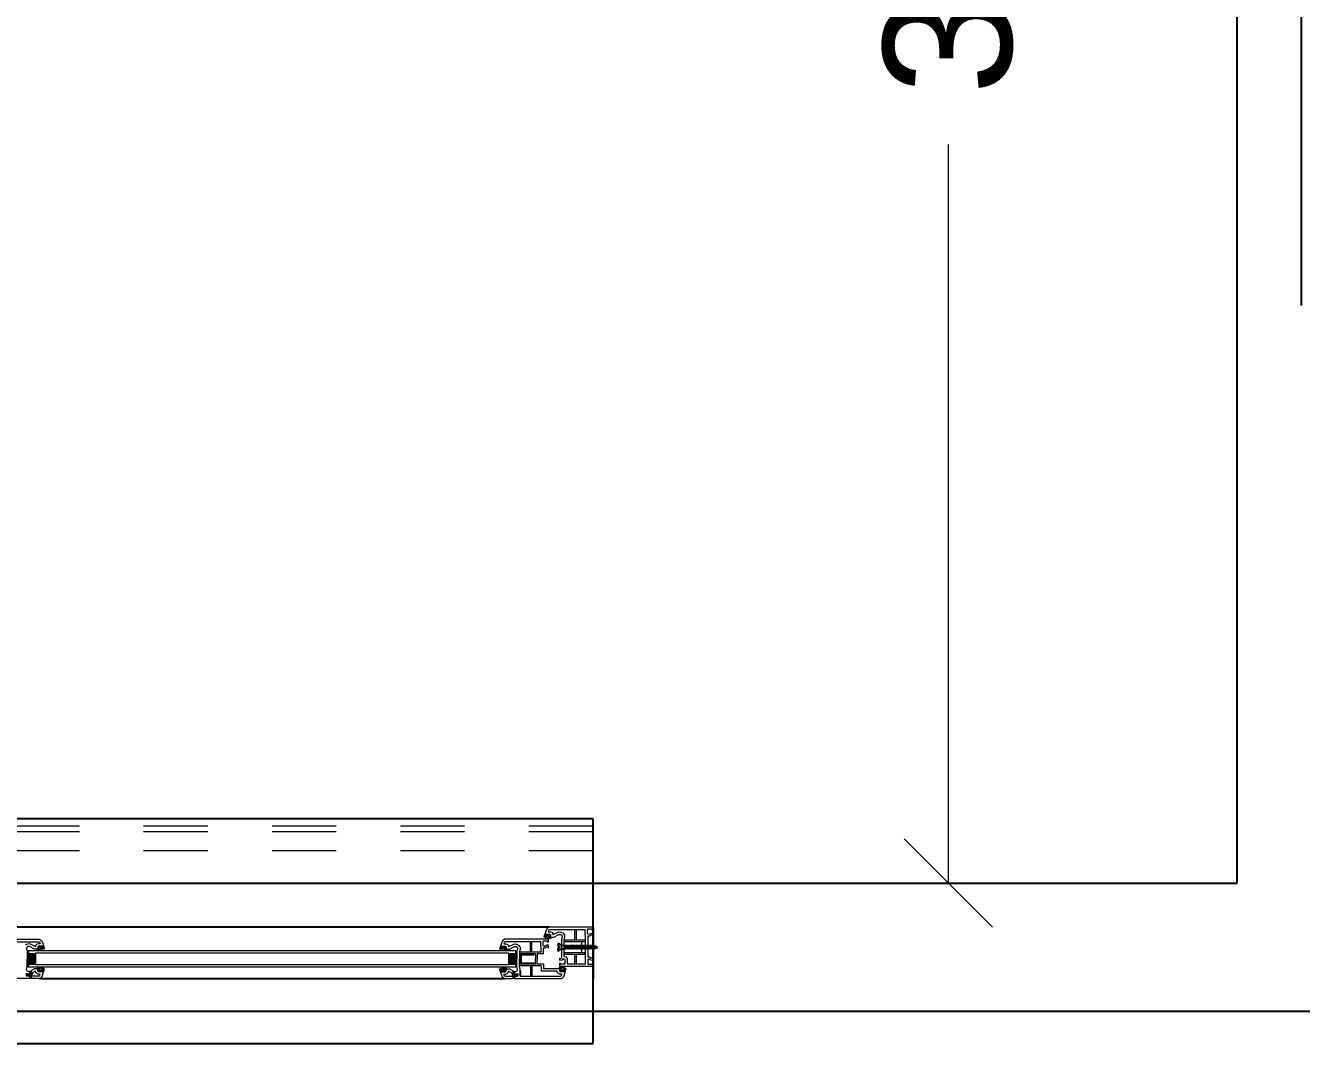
# Model space of a CAD drawing. Header units: metres. Extents: x -355 to 973, y -73 to 238.
# Drawn here: x 493.457 to 495.444, y 210.285 to 211.871 of the extents above; entities that cross this region are included whole.
import ezdxf

# ---------------------------------------------------------------- set-up
doc = ezdxf.new("R2010")
doc.units = ezdxf.units.M
doc.header["$LTSCALE"] = 3
doc.header["$MEASUREMENT"] = 0
doc.linetypes.add('202$0$HIDDEN', pattern=[0.375, 0.25, -0.125])
doc.linetypes.add('DASHED2', pattern=[0.375, 0.25, -0.125])
doc.layers.add('01B', color=10, linetype='Continuous')
doc.layers.add('5', color=2, linetype='Continuous')
for name, color, linetype, lineweight in [('05', 21, 'Continuous', 5), ('15', 63, 'DASHED2', 15), ('alaem', 230, 'Continuous', 5)]:
    doc.layers.add(name, color=color, linetype=linetype, lineweight=lineweight)
doc.styles.get("Standard").update_dxf_attribs({"font": 'arial.ttf'})
doc.dimstyles.new('ahmad', dxfattribs={"dimtxt": 0.2, "dimasz": 0.1375, "dimexe": 0, "dimexo": 0.0625, "dimgap": 0.09, "dimtad": 0, "dimzin": 0, "dimdsep": 46, "dimtxsty": 'Standard', "dimblk": 'OBLIQUE', "dimcen": 0.09, "dimclrd": 245, "dimclrt": 61, "dimadec": 0, "dimazin": 0, "dimtfac": 1, "dimtofl": 0, "dimtmove": 0, "dimatfit": 3, "dimldrblk": 'OBLIQUE', "dimfxl": 0, "dimfxlon": 1, "dimtolj": 1, "dimtzin": 0, "dimlwd": 13, "dimarcsym": 0})

# ---------------------------------------------------------------- blocks, each defined once
blk = doc.blocks.new('DSSSS')
at = {"layer": '05'}
for p, q in [((152.7604, -221.3864), (152.7604, -221.3872)), ((152.7604, -221.3872), (152.7664, -221.3872)), ((152.7664, -221.3872), (152.7664, -221.3863))]:
    blk.add_line(p, q, dxfattribs=at)
blk.add_lwpolyline([(152.7664, -221.3863), (152.7646, -221.3863), (152.7646, -221.384), (152.7657, -221.384), (152.7654, -221.383), (152.7617, -221.383), (152.7617, -221.3838), (152.7623, -221.3841), (152.763, -221.3847), (152.763, -221.3859), (152.7619, -221.3864), (152.7604, -221.3864)], dxfattribs=at)
blk = doc.blocks.new('ddd')
at = {"layer": '01B'}
for points in [[(1656.3947, 1003.8518), (1656.3838, 1003.8518), (1656.3838, 1003.8703), (1656.3947, 1003.8703)], [(1657.1326, 1003.8703), (1657.1435, 1003.8703), (1657.1435, 1003.8518), (1657.1326, 1003.8518)]]:
    blk.add_hatch(color=143, dxfattribs=at).paths.add_polyline_path(points)
at = {"layer": '01B', "color": 32}
for p, q in [((1657.2637, 1004.0293), (1657.2637, 1004.0793)), ((1657.2637, 1003.7293), (1657.2637, 1004.0293))]:
    blk.add_line(p, q, dxfattribs=at)
at = {"layer": '01B', "color": 143}
for p, q in [((1657.1951, 1003.9104), (1655.8322, 1003.9104)), ((1657.2637, 1003.9104), (1657.2637, 1003.8499)), ((1657.2637, 1003.9104), (1657.2637, 1003.8304)), ((1657.2091, 1003.8855), (1657.2091, 1003.8803)), ((1657.2091, 1003.8855), (1657.2144, 1003.8819)), ((1656.3838, 1003.8736), (1656.3838, 1003.8485)), ((1656.3947, 1003.8703), (1656.3947, 1003.8518)), ((1657.1326, 1003.8703), (1657.1326, 1003.8518)), ((1657.1435, 1003.8736), (1657.1435, 1003.8485)), ((1657.1721, 1003.8676), (1657.151, 1003.8676)), ((1657.151, 1003.8676), (1657.151, 1003.8546)), ((1657.2091, 1003.8803), (1657.2112, 1003.8803)), ((1657.2091, 1003.8732), (1657.2091, 1003.8784)), ((1657.2091, 1003.8784), (1657.2112, 1003.8784)), ((1657.2091, 1003.8732), (1657.2144, 1003.8768)), ((1657.2112, 1003.8803), (1657.2112, 1003.8793)), ((1657.2112, 1003.8784), (1657.2112, 1003.8793)), ((1657.2144, 1003.8819), (1657.2202, 1003.8819)), ((1657.2144, 1003.8768), (1657.2202, 1003.8768)), ((1657.2202, 1003.8819), (1657.2202, 1003.8793)), ((1657.2202, 1003.8819), (1657.2223, 1003.8793)), ((1657.2202, 1003.8768), (1657.2202, 1003.8793)), ((1657.2202, 1003.8768), (1657.2223, 1003.8793)), ((1657.2214, 1003.8819), (1657.2207, 1003.8813)), ((1657.2214, 1003.8768), (1657.2207, 1003.8774)), ((1657.2214, 1003.8819), (1657.2235, 1003.8793)), ((1657.2214, 1003.8768), (1657.2235, 1003.8793)), ((1657.2227, 1003.8819), (1657.2219, 1003.8813)), ((1657.2227, 1003.8768), (1657.2219, 1003.8774)), ((1657.2227, 1003.8819), (1657.2248, 1003.8793)), ((1657.2227, 1003.8768), (1657.2248, 1003.8793)), ((1657.2239, 1003.8819), (1657.2232, 1003.8813)), ((1657.2239, 1003.8768), (1657.2232, 1003.8774)), ((1657.2239, 1003.8819), (1657.226, 1003.8793)), ((1657.2239, 1003.8768), (1657.226, 1003.8793)), ((1657.2251, 1003.8819), (1657.2244, 1003.8813)), ((1657.2251, 1003.8768), (1657.2244, 1003.8774)), ((1657.2251, 1003.8819), (1657.2273, 1003.8793)), ((1657.2251, 1003.8768), (1657.2273, 1003.8793)), ((1657.2264, 1003.8819), (1657.2257, 1003.8813)), ((1657.2264, 1003.8768), (1657.2257, 1003.8774)), ((1657.2264, 1003.8819), (1657.2285, 1003.8793)), ((1657.2264, 1003.8768), (1657.2285, 1003.8793)), ((1657.2276, 1003.8819), (1657.2269, 1003.8813)), ((1657.2276, 1003.8768), (1657.2269, 1003.8774)), ((1657.2276, 1003.8819), (1657.2298, 1003.8793)), ((1657.2276, 1003.8768), (1657.2298, 1003.8793)), ((1657.2289, 1003.8819), (1657.2282, 1003.8813)), ((1657.2289, 1003.8768), (1657.2282, 1003.8774)), ((1657.2289, 1003.8819), (1657.231, 1003.8793)), ((1657.2289, 1003.8768), (1657.231, 1003.8793)), ((1657.2301, 1003.8819), (1657.2294, 1003.8813)), ((1657.2301, 1003.8768), (1657.2294, 1003.8774)), ((1657.2301, 1003.8819), (1657.2323, 1003.8793)), ((1657.2301, 1003.8768), (1657.2323, 1003.8793)), ((1657.2314, 1003.8819), (1657.2306, 1003.8813)), ((1657.2314, 1003.8768), (1657.2306, 1003.8774)), ((1657.2314, 1003.8819), (1657.2335, 1003.8793)), ((1657.2314, 1003.8768), (1657.2335, 1003.8793)), ((1657.2326, 1003.8819), (1657.2319, 1003.8813)), ((1657.2326, 1003.8768), (1657.2319, 1003.8774)), ((1657.2326, 1003.8819), (1657.2347, 1003.8793)), ((1657.2326, 1003.8768), (1657.2347, 1003.8793)), ((1657.2339, 1003.8819), (1657.2331, 1003.8813)), ((1657.2339, 1003.8768), (1657.2331, 1003.8774)), ((1657.2339, 1003.8819), (1657.236, 1003.8793)), ((1657.2339, 1003.8768), (1657.236, 1003.8793)), ((1657.2351, 1003.8819), (1657.2344, 1003.8813)), ((1657.2351, 1003.8768), (1657.2344, 1003.8774)), ((1657.2351, 1003.8819), (1657.2372, 1003.8793)), ((1657.2351, 1003.8768), (1657.2372, 1003.8793)), ((1657.2364, 1003.8819), (1657.2356, 1003.8813)), ((1657.2364, 1003.8768), (1657.2356, 1003.8774)), ((1657.2364, 1003.8819), (1657.2385, 1003.8793)), ((1657.2364, 1003.8768), (1657.2385, 1003.8793)), ((1657.2376, 1003.8819), (1657.2369, 1003.8813)), ((1657.2376, 1003.8768), (1657.2369, 1003.8774)), ((1657.2376, 1003.8819), (1657.2397, 1003.8793)), ((1657.2376, 1003.8768), (1657.2397, 1003.8793)), ((1657.2388, 1003.8819), (1657.2381, 1003.8813)), ((1657.2388, 1003.8768), (1657.2381, 1003.8774)), ((1657.2388, 1003.8819), (1657.241, 1003.8793)), ((1657.2388, 1003.8768), (1657.241, 1003.8793)), ((1657.2401, 1003.8819), (1657.2394, 1003.8813)), ((1657.2401, 1003.8768), (1657.2394, 1003.8774)), ((1657.2401, 1003.8819), (1657.2422, 1003.8793)), ((1657.2401, 1003.8768), (1657.2422, 1003.8793)), ((1657.2413, 1003.8819), (1657.2406, 1003.8813)), ((1657.2413, 1003.8768), (1657.2406, 1003.8774)), ((1657.2413, 1003.8819), (1657.2435, 1003.8793)), ((1657.2413, 1003.8768), (1657.2435, 1003.8793)), ((1657.2426, 1003.8819), (1657.2419, 1003.8813)), ((1657.2426, 1003.8768), (1657.2419, 1003.8774)), ((1657.2426, 1003.8819), (1657.2447, 1003.8793)), ((1657.2426, 1003.8768), (1657.2447, 1003.8793)), ((1657.2438, 1003.8819), (1657.2431, 1003.8813)), ((1657.2438, 1003.8768), (1657.2431, 1003.8774)), ((1657.2438, 1003.8819), (1657.246, 1003.8793)), ((1657.2438, 1003.8768), (1657.246, 1003.8793)), ((1657.2451, 1003.8819), (1657.2443, 1003.8813)), ((1657.2451, 1003.8768), (1657.2443, 1003.8774)), ((1657.2451, 1003.8819), (1657.2472, 1003.8793)), ((1657.2451, 1003.8768), (1657.2472, 1003.8793)), ((1657.2463, 1003.8819), (1657.2456, 1003.8813)), ((1657.2463, 1003.8768), (1657.2456, 1003.8774)), ((1657.2463, 1003.8819), (1657.2484, 1003.8793)), ((1657.2463, 1003.8768), (1657.2484, 1003.8793)), ((1657.2476, 1003.8819), (1657.2468, 1003.8813)), ((1657.2476, 1003.8768), (1657.2468, 1003.8774)), ((1657.2476, 1003.8819), (1657.2497, 1003.8793)), ((1657.2476, 1003.8768), (1657.2497, 1003.8793)), ((1657.2488, 1003.8819), (1657.2481, 1003.8813)), ((1657.2488, 1003.8768), (1657.2481, 1003.8774)), ((1657.2488, 1003.8819), (1657.2509, 1003.8793)), ((1657.2488, 1003.8768), (1657.2509, 1003.8793)), ((1657.2501, 1003.8819), (1657.2493, 1003.8813)), ((1657.2501, 1003.8768), (1657.2493, 1003.8774)), ((1657.2501, 1003.8819), (1657.2522, 1003.8793)), ((1657.2501, 1003.8768), (1657.2522, 1003.8793)), ((1657.2513, 1003.8819), (1657.2506, 1003.8813)), ((1657.2513, 1003.8768), (1657.2506, 1003.8774)), ((1657.2513, 1003.8819), (1657.2534, 1003.8793)), ((1657.2513, 1003.8768), (1657.2534, 1003.8793)), ((1657.2525, 1003.8819), (1657.2518, 1003.8813)), ((1657.2525, 1003.8768), (1657.2518, 1003.8774)), ((1657.2525, 1003.8819), (1657.2547, 1003.8793)), ((1657.2525, 1003.8768), (1657.2547, 1003.8793)), ((1657.2538, 1003.8819), (1657.2531, 1003.8813)), ((1657.2538, 1003.8768), (1657.2531, 1003.8774)), ((1657.2538, 1003.8819), (1657.2559, 1003.8793)), ((1657.2538, 1003.8768), (1657.2559, 1003.8793)), ((1657.255, 1003.8819), (1657.2543, 1003.8813)), ((1657.255, 1003.8768), (1657.2543, 1003.8774)), ((1657.255, 1003.8819), (1657.2572, 1003.8793)), ((1657.255, 1003.8768), (1657.2572, 1003.8793)), ((1657.2563, 1003.8819), (1657.2556, 1003.8813)), ((1657.2563, 1003.8768), (1657.2556, 1003.8774)), ((1657.2563, 1003.8819), (1657.2584, 1003.8793)), ((1657.2563, 1003.8768), (1657.2584, 1003.8793)), ((1657.2575, 1003.8819), (1657.2568, 1003.8813)), ((1657.2575, 1003.8768), (1657.2568, 1003.8774)), ((1657.2575, 1003.8819), (1657.2597, 1003.8793)), ((1657.2575, 1003.8768), (1657.2597, 1003.8793)), ((1657.2588, 1003.8819), (1657.258, 1003.8813)), ((1657.2588, 1003.8768), (1657.258, 1003.8774)), ((1657.2588, 1003.8819), (1657.2609, 1003.8793)), ((1657.2588, 1003.8768), (1657.2609, 1003.8793)), ((1657.26, 1003.8819), (1657.2593, 1003.8813)), ((1657.26, 1003.8768), (1657.2593, 1003.8774)), ((1657.26, 1003.8819), (1657.2622, 1003.8793)), ((1657.26, 1003.8768), (1657.2622, 1003.8793)), ((1657.2613, 1003.8819), (1657.2605, 1003.8813)), ((1657.2613, 1003.8768), (1657.2605, 1003.8774)), ((1657.2613, 1003.8819), (1657.2634, 1003.8793)), ((1657.2613, 1003.8768), (1657.2634, 1003.8793)), ((1657.2625, 1003.8819), (1657.2618, 1003.8813)), ((1657.2625, 1003.8768), (1657.2618, 1003.8774)), ((1657.2625, 1003.8819), (1657.2646, 1003.8793)), ((1657.2625, 1003.8768), (1657.2646, 1003.8793)), ((1657.2638, 1003.8819), (1657.263, 1003.8813)), ((1657.2638, 1003.8768), (1657.263, 1003.8774)), ((1657.2638, 1003.8819), (1657.2659, 1003.8793)), ((1657.2638, 1003.8768), (1657.2659, 1003.8793)), ((1657.265, 1003.8819), (1657.2643, 1003.8813)), ((1657.265, 1003.8768), (1657.2643, 1003.8774)), ((1657.265, 1003.8819), (1657.2671, 1003.8793)), ((1657.265, 1003.8819), (1657.2704, 1003.8793)), ((1657.265, 1003.8768), (1657.2671, 1003.8793)), ((1657.265, 1003.8768), (1657.2704, 1003.8793)), ((1657.151, 1003.8546), (1657.1718, 1003.8546)), ((1656.3812, 1003.8384), (1656.3812, 1003.8342)), ((1656.3816, 1003.8369), (1656.3814, 1003.8363)), ((1656.3866, 1003.842), (1656.3866, 1003.8379)), ((1656.3866, 1003.8342), (1656.3866, 1003.8304)), ((1656.3882, 1003.8385), (1656.3871, 1003.8364)), ((1656.3874, 1003.8358), (1656.3882, 1003.8342)), ((1656.3882, 1003.8428), (1656.3882, 1003.8385)), ((1656.3882, 1003.8342), (1656.3882, 1003.8304)), ((1656.3901, 1003.8395), (1656.3885, 1003.8364)), ((1656.3885, 1003.8364), (1656.3896, 1003.8342)), ((1656.4015, 1003.8304), (1657.1259, 1003.8304)), ((1657.1372, 1003.8395), (1657.1388, 1003.8364)), ((1657.1388, 1003.8364), (1657.1377, 1003.8342)), ((1657.1392, 1003.8428), (1657.1392, 1003.8385)), ((1657.1392, 1003.8385), (1657.1403, 1003.8364)), ((1657.14, 1003.8358), (1657.1392, 1003.8342)), ((1657.1392, 1003.8342), (1657.1392, 1003.8304)), ((1657.1407, 1003.842), (1657.1407, 1003.8379)), ((1657.1407, 1003.8342), (1657.1407, 1003.8304)), ((1657.1458, 1003.8369), (1657.1459, 1003.8363)), ((1657.1462, 1003.8384), (1657.1462, 1003.8342)), ((1657.1499, 1003.8427), (1657.1499, 1003.8342))]:
    blk.add_line(p, q, dxfattribs=at)
at = {"layer": '05', "color": 143}
for p, q in [((1657.1911, 1003.907), (1657.1872, 1003.8953)), ((1657.1924, 1003.9087), (1657.1911, 1003.907)), ((1657.1951, 1003.9104), (1657.1924, 1003.9087)), ((1657.1945, 1003.9052), (1657.1939, 1003.9033)), ((1657.195, 1003.9058), (1657.1945, 1003.9052)), ((1657.1962, 1003.9066), (1657.195, 1003.9058)), ((1657.2637, 1003.9104), (1657.1951, 1003.9104)), ((1657.2513, 1003.9066), (1657.1962, 1003.9066)), ((1657.2352, 1003.8904), (1657.2352, 1003.9066)), ((1657.2377, 1003.8904), (1657.2377, 1003.9066)), ((1657.2513, 1003.8993), (1657.2513, 1003.9066)), ((1657.2551, 1003.9067), (1657.2557, 1003.9077)), ((1657.2551, 1003.9006), (1657.2551, 1003.9067)), ((1657.2557, 1003.9077), (1657.2563, 1003.9078)), ((1657.2563, 1003.9078), (1657.2606, 1003.9078)), ((1657.2606, 1003.9078), (1657.2617, 1003.9073)), ((1657.2617, 1003.9073), (1657.2617, 1003.9063)), ((1657.2617, 1003.9063), (1657.2623, 1003.9057)), ((1657.2623, 1003.9057), (1657.2637, 1003.9064)), ((1657.2637, 1003.9064), (1657.2637, 1003.9104)), ((1657.166, 1003.8717), (1657.166, 1003.8879)), ((1657.1685, 1003.8717), (1657.1685, 1003.8879)), ((1657.1872, 1003.8953), (1657.1911, 1003.8953)), ((1657.1895, 1003.8966), (1657.1902, 1003.8989)), ((1657.1896, 1003.8962), (1657.1895, 1003.8966)), ((1657.1899, 1003.8958), (1657.1896, 1003.8962)), ((1657.1904, 1003.8957), (1657.1899, 1003.8958)), ((1657.19, 1003.8929), (1657.19, 1003.894)), ((1657.1977, 1003.8929), (1657.19, 1003.8929)), ((1657.1902, 1003.8989), (1657.1905, 1003.8993)), ((1657.1911, 1003.8957), (1657.1904, 1003.8957)), ((1657.1905, 1003.8993), (1657.1908, 1003.8995)), ((1657.1908, 1003.8995), (1657.1965, 1003.8995)), ((1657.1911, 1003.8953), (1657.1911, 1003.8957)), ((1657.1939, 1003.9033), (1657.1973, 1003.9033)), ((1657.196, 1003.8958), (1657.1957, 1003.8955)), ((1657.1957, 1003.8955), (1657.1957, 1003.8953)), ((1657.1957, 1003.8953), (1657.1961, 1003.8951)), ((1657.1974, 1003.8964), (1657.196, 1003.8958)), ((1657.1961, 1003.8951), (1657.2025, 1003.8951)), ((1657.1965, 1003.8995), (1657.197, 1003.8993)), ((1657.197, 1003.8993), (1657.1974, 1003.8989)), ((1657.1973, 1003.9033), (1657.1992, 1003.9026)), ((1657.1974, 1003.8989), (1657.1974, 1003.8964)), ((1657.1977, 1003.8939), (1657.1977, 1003.8929)), ((1657.1992, 1003.9026), (1657.2012, 1003.9005)), ((1657.2012, 1003.9005), (1657.2012, 1003.899)), ((1657.2012, 1003.899), (1657.2017, 1003.899)), ((1657.2017, 1003.899), (1657.2093, 1003.9027)), ((1657.2025, 1003.8951), (1657.2106, 1003.899)), ((1657.2093, 1003.9027), (1657.2113, 1003.9031)), ((1657.2106, 1003.899), (1657.2116, 1003.8993)), ((1657.2113, 1003.9031), (1657.2133, 1003.903)), ((1657.2116, 1003.8993), (1657.2126, 1003.8992)), ((1657.2126, 1003.8992), (1657.2135, 1003.8989)), ((1657.2133, 1003.903), (1657.2152, 1003.9024)), ((1657.2135, 1003.8989), (1657.2143, 1003.8983)), ((1657.2143, 1003.8983), (1657.2149, 1003.8976)), ((1657.2154, 1003.8958), (1657.2144, 1003.8914)), ((1657.2144, 1003.8914), (1657.2144, 1003.8833)), ((1657.2149, 1003.8976), (1657.2154, 1003.8969)), ((1657.2152, 1003.9024), (1657.217, 1003.9011)), ((1657.2154, 1003.8969), (1657.2154, 1003.8958)), ((1657.217, 1003.9011), (1657.218, 1003.8999)), ((1657.218, 1003.8999), (1657.2192, 1003.898)), ((1657.2192, 1003.8954), (1657.2182, 1003.891)), ((1657.2182, 1003.891), (1657.2182, 1003.8833)), ((1657.252, 1003.8904), (1657.2182, 1003.8904)), ((1657.252, 1003.8878), (1657.2182, 1003.8878)), ((1657.2192, 1003.898), (1657.2192, 1003.8954)), ((1657.2457, 1003.8878), (1657.2457, 1003.8709)), ((1657.2521, 1003.8982), (1657.2513, 1003.8993)), ((1657.252, 1003.8979), (1657.2521, 1003.8982)), ((1657.252, 1003.8755), (1657.252, 1003.8979)), ((1657.2558, 1003.8997), (1657.2551, 1003.9006)), ((1657.2571, 1003.8991), (1657.2558, 1003.8997)), ((1657.2558, 1003.8967), (1657.2561, 1003.8971)), ((1657.2558, 1003.8755), (1657.2558, 1003.8967)), ((1657.2561, 1003.8971), (1657.2572, 1003.8971)), ((1657.2584, 1003.8999), (1657.2571, 1003.8991)), ((1657.2572, 1003.8971), (1657.2584, 1003.8971)), ((1657.2623, 1003.9014), (1657.2584, 1003.8999)), ((1657.2584, 1003.8971), (1657.2622, 1003.8989)), ((1657.2622, 1003.8989), (1657.2626, 1003.8984)), ((1657.2637, 1003.9013), (1657.2623, 1003.9014)), ((1657.2626, 1003.8984), (1657.2627, 1003.8971)), ((1657.2627, 1003.8971), (1657.2633, 1003.897)), ((1657.2633, 1003.897), (1657.2637, 1003.8972)), ((1657.2637, 1003.8972), (1657.2637, 1003.9013)), ((1657.1827, 1003.8717), (1657.149, 1003.8717)), ((1657.1739, 1003.8691), (1657.149, 1003.8691)), ((1657.1739, 1003.8691), (1657.1739, 1003.861)), ((1657.1866, 1003.8691), (1657.1764, 1003.8691)), ((1657.1764, 1003.8691), (1657.1764, 1003.861)), ((1657.2144, 1003.8833), (1657.2144, 1003.8632)), ((1657.2182, 1003.8833), (1657.2182, 1003.865)), ((1657.2182, 1003.8709), (1657.252, 1003.8709)), ((1657.2182, 1003.8683), (1657.252, 1003.8683)), ((1657.2182, 1003.865), (1657.2186, 1003.865)), ((1657.2186, 1003.865), (1657.221, 1003.8643)), ((1657.221, 1003.8643), (1657.2235, 1003.862)), ((1657.2352, 1003.8537), (1657.2352, 1003.8683)), ((1657.2377, 1003.8537), (1657.2377, 1003.8683)), ((1657.252, 1003.8612), (1657.252, 1003.8755)), ((1657.2558, 1003.864), (1657.2558, 1003.8755)), ((1657.2586, 1003.864), (1657.2558, 1003.864)), ((1657.2593, 1003.8635), (1657.2586, 1003.864)), ((1657.2628, 1003.8638), (1657.2622, 1003.8623)), ((1657.2631, 1003.8638), (1657.2628, 1003.8638)), ((1657.2637, 1003.8637), (1657.2631, 1003.8638)), ((1656.3811, 1003.845), (1656.3821, 1003.8494)), ((1656.3812, 1003.8439), (1656.3811, 1003.845)), ((1656.3817, 1003.8431), (1656.3812, 1003.8439)), ((1656.3821, 1003.8567), (1656.3821, 1003.861)), ((1656.3821, 1003.8494), (1656.3821, 1003.8567)), ((1656.394, 1003.8456), (1656.3882, 1003.8428)), ((1656.4005, 1003.8456), (1656.394, 1003.8456)), ((1656.3989, 1003.8469), (1656.3989, 1003.8479)), ((1656.3989, 1003.8479), (1656.4065, 1003.8479)), ((1656.3992, 1003.8444), (1656.4005, 1003.845)), ((1656.3992, 1003.8418), (1656.3992, 1003.8444)), ((1656.4009, 1003.8454), (1656.4005, 1003.8456)), ((1656.4005, 1003.845), (1656.4009, 1003.8452)), ((1656.4009, 1003.8452), (1656.4009, 1003.8454)), ((1656.4093, 1003.8455), (1656.4054, 1003.8455)), ((1656.4054, 1003.8455), (1656.4054, 1003.8451)), ((1656.4054, 1003.8451), (1656.4061, 1003.8451)), ((1656.4055, 1003.8338), (1656.4093, 1003.8455)), ((1656.4061, 1003.8451), (1656.4067, 1003.845)), ((1656.407, 1003.8441), (1656.4064, 1003.8419)), ((1656.4065, 1003.8479), (1656.4065, 1003.8467)), ((1656.4067, 1003.845), (1656.4069, 1003.8445)), ((1656.4069, 1003.8445), (1656.407, 1003.8441)), ((1657.1219, 1003.8338), (1657.118, 1003.8455)), ((1657.118, 1003.8455), (1657.1219, 1003.8455)), ((1657.1204, 1003.8445), (1657.1203, 1003.8441)), ((1657.1203, 1003.8441), (1657.1209, 1003.8419)), ((1657.1206, 1003.845), (1657.1204, 1003.8445)), ((1657.1212, 1003.8451), (1657.1206, 1003.845)), ((1657.1285, 1003.8479), (1657.1208, 1003.8479)), ((1657.1208, 1003.8479), (1657.1208, 1003.8467)), ((1657.1219, 1003.8451), (1657.1212, 1003.8451)), ((1657.1219, 1003.8455), (1657.1219, 1003.8451)), ((1657.1265, 1003.8454), (1657.1269, 1003.8456)), ((1657.1265, 1003.8452), (1657.1265, 1003.8454)), ((1657.1268, 1003.845), (1657.1265, 1003.8452)), ((1657.1282, 1003.8444), (1657.1268, 1003.845)), ((1657.1269, 1003.8456), (1657.1333, 1003.8456)), ((1657.1282, 1003.8418), (1657.1282, 1003.8444)), ((1657.1285, 1003.8469), (1657.1285, 1003.8479)), ((1657.1333, 1003.8456), (1657.1392, 1003.8428)), ((1657.1452, 1003.8567), (1657.1452, 1003.861)), ((1657.1452, 1003.8494), (1657.1452, 1003.8567)), ((1657.1462, 1003.845), (1657.1452, 1003.8494)), ((1657.1457, 1003.8431), (1657.1462, 1003.8439)), ((1657.1462, 1003.8439), (1657.1462, 1003.845)), ((1657.149, 1003.8567), (1657.149, 1003.861)), ((1657.149, 1003.8498), (1657.149, 1003.8567)), ((1657.1739, 1003.8529), (1657.149, 1003.8529)), ((1657.1827, 1003.8504), (1657.149, 1003.8504)), ((1657.15, 1003.8453), (1657.149, 1003.8498)), ((1657.1499, 1003.8427), (1657.15, 1003.8453)), ((1657.166, 1003.8504), (1657.166, 1003.8342)), ((1657.1685, 1003.8504), (1657.1685, 1003.8342)), ((1657.1739, 1003.8529), (1657.1739, 1003.861)), ((1657.1764, 1003.8529), (1657.1764, 1003.861)), ((1657.1866, 1003.8529), (1657.1764, 1003.8529)), ((1657.1827, 1003.8504), (1657.1827, 1003.8418)), ((1657.1866, 1003.8529), (1657.1866, 1003.8456)), ((1657.213, 1003.8456), (1657.1866, 1003.8456)), ((1657.2119, 1003.862), (1657.2113, 1003.8624)), ((1657.2113, 1003.8624), (1657.2113, 1003.8596)), ((1657.2113, 1003.8596), (1657.2119, 1003.8591)), ((1657.2117, 1003.8544), (1657.2114, 1003.8541)), ((1657.2114, 1003.8541), (1657.2114, 1003.8499)), ((1657.2114, 1003.8499), (1657.2637, 1003.8499)), ((1657.2114, 1003.8469), (1657.2114, 1003.8483)), ((1657.2114, 1003.8483), (1657.2191, 1003.8483)), ((1657.2126, 1003.8544), (1657.2117, 1003.8544)), ((1657.2117, 1003.8444), (1657.2131, 1003.845)), ((1657.2117, 1003.8418), (1657.2117, 1003.8444)), ((1657.2127, 1003.8614), (1657.2119, 1003.862)), ((1657.2119, 1003.8591), (1657.216, 1003.8598)), ((1657.2129, 1003.8541), (1657.2126, 1003.8544)), ((1657.2135, 1003.8619), (1657.2127, 1003.8614)), ((1657.2129, 1003.8535), (1657.2129, 1003.8541)), ((1657.2131, 1003.8529), (1657.2129, 1003.8535)), ((1657.2134, 1003.8454), (1657.213, 1003.8456)), ((1657.2135, 1003.8527), (1657.2131, 1003.8529)), ((1657.2131, 1003.845), (1657.2134, 1003.8452)), ((1657.2134, 1003.8452), (1657.2134, 1003.8454)), ((1657.2141, 1003.8625), (1657.2135, 1003.8619)), ((1657.219, 1003.8527), (1657.2135, 1003.8527)), ((1657.2144, 1003.8632), (1657.2141, 1003.8625)), ((1657.216, 1003.8598), (1657.2171, 1003.8611)), ((1657.2171, 1003.8611), (1657.2181, 1003.8611)), ((1657.218, 1003.8338), (1657.2219, 1003.8455)), ((1657.2219, 1003.8455), (1657.218, 1003.8455)), ((1657.218, 1003.8455), (1657.218, 1003.8451)), ((1657.218, 1003.8451), (1657.2187, 1003.8451)), ((1657.2181, 1003.8611), (1657.2191, 1003.8609)), ((1657.2187, 1003.8451), (1657.2192, 1003.845)), ((1657.2195, 1003.8531), (1657.219, 1003.8527)), ((1657.2196, 1003.8441), (1657.219, 1003.8419)), ((1657.2191, 1003.8609), (1657.2197, 1003.8603)), ((1657.2191, 1003.8483), (1657.2191, 1003.8467)), ((1657.2192, 1003.845), (1657.2195, 1003.8445)), ((1657.2197, 1003.8537), (1657.2195, 1003.8531)), ((1657.2195, 1003.8445), (1657.2196, 1003.8441)), ((1657.2197, 1003.8603), (1657.2197, 1003.8537)), ((1657.2235, 1003.862), (1657.2235, 1003.8537)), ((1657.2235, 1003.8537), (1657.252, 1003.8537)), ((1657.252, 1003.8537), (1657.252, 1003.8612)), ((1657.2558, 1003.8601), (1657.2562, 1003.8609)), ((1657.2558, 1003.8529), (1657.2558, 1003.8601)), ((1657.2563, 1003.8525), (1657.2558, 1003.8529)), ((1657.2562, 1003.8609), (1657.257, 1003.8613)), ((1657.2616, 1003.8525), (1657.2563, 1003.8525)), ((1657.257, 1003.8613), (1657.2582, 1003.8612)), ((1657.2582, 1003.8612), (1657.2589, 1003.8606)), ((1657.2589, 1003.8606), (1657.2596, 1003.8599)), ((1657.2612, 1003.8623), (1657.2593, 1003.8635)), ((1657.2596, 1003.8599), (1657.263, 1003.8594)), ((1657.2622, 1003.8623), (1657.2612, 1003.8623)), ((1657.2624, 1003.8533), (1657.2616, 1003.8525)), ((1657.2631, 1003.8544), (1657.2624, 1003.8543)), ((1657.2624, 1003.8543), (1657.2624, 1003.8533)), ((1657.263, 1003.8594), (1657.2637, 1003.8599)), ((1657.2637, 1003.8541), (1657.2631, 1003.8544)), ((1657.2637, 1003.8599), (1657.2637, 1003.8637)), ((1657.2637, 1003.8637), (1657.2637, 1003.8637)), ((1657.2637, 1003.8499), (1657.2637, 1003.8541)), ((1656.3866, 1003.8304), (1656.3159, 1003.8304)), ((1656.3832, 1003.8378), (1656.3812, 1003.8384)), ((1656.3866, 1003.8342), (1656.3812, 1003.8342)), ((1656.3835, 1003.8356), (1656.3814, 1003.8363)), ((1656.3836, 1003.8362), (1656.3816, 1003.8369)), ((1656.3822, 1003.8424), (1656.3817, 1003.8431)), ((1656.3831, 1003.8418), (1656.3822, 1003.8424)), ((1656.3839, 1003.8416), (1656.3831, 1003.8418)), ((1656.3852, 1003.8376), (1656.3832, 1003.8378)), ((1656.3857, 1003.8354), (1656.3835, 1003.8356)), ((1656.3856, 1003.8361), (1656.3836, 1003.8362)), ((1656.385, 1003.8415), (1656.3839, 1003.8416)), ((1656.386, 1003.8417), (1656.385, 1003.8415)), ((1656.3866, 1003.8379), (1656.3852, 1003.8376)), ((1656.3871, 1003.8364), (1656.3856, 1003.8361)), ((1656.3874, 1003.8358), (1656.3857, 1003.8354)), ((1656.3866, 1003.842), (1656.386, 1003.8417)), ((1656.4015, 1003.8304), (1656.3882, 1003.8304)), ((1656.4004, 1003.8342), (1656.3896, 1003.8342)), ((1656.3949, 1003.8418), (1656.3901, 1003.8395)), ((1656.3953, 1003.8418), (1656.3949, 1003.8418)), ((1656.3953, 1003.8403), (1656.3953, 1003.8418)), ((1656.3974, 1003.8382), (1656.3953, 1003.8403)), ((1656.3993, 1003.8374), (1656.3974, 1003.8382)), ((1656.3996, 1003.8414), (1656.3992, 1003.8418)), ((1656.4026, 1003.8374), (1656.3993, 1003.8374)), ((1656.4, 1003.8412), (1656.3996, 1003.8414)), ((1656.4057, 1003.8412), (1656.4, 1003.8412)), ((1656.4004, 1003.8342), (1656.4016, 1003.835)), ((1656.4015, 1003.8304), (1656.4042, 1003.8321)), ((1656.4016, 1003.835), (1656.402, 1003.8356)), ((1656.402, 1003.8356), (1656.4026, 1003.8374)), ((1656.4042, 1003.8321), (1656.4055, 1003.8338)), ((1656.4061, 1003.8415), (1656.4057, 1003.8412)), ((1656.4064, 1003.8419), (1656.4061, 1003.8415)), ((1657.1209, 1003.8419), (1657.1212, 1003.8415)), ((1657.1212, 1003.8415), (1657.1216, 1003.8412)), ((1657.1216, 1003.8412), (1657.1273, 1003.8412)), ((1657.1232, 1003.8321), (1657.1219, 1003.8338)), ((1657.1259, 1003.8304), (1657.1232, 1003.8321)), ((1657.1253, 1003.8356), (1657.1247, 1003.8374)), ((1657.1247, 1003.8374), (1657.128, 1003.8374)), ((1657.1258, 1003.835), (1657.1253, 1003.8356)), ((1657.127, 1003.8342), (1657.1258, 1003.835)), ((1657.1259, 1003.8304), (1657.1392, 1003.8304)), ((1657.127, 1003.8342), (1657.1377, 1003.8342)), ((1657.1273, 1003.8412), (1657.1278, 1003.8414)), ((1657.1278, 1003.8414), (1657.1282, 1003.8418)), ((1657.128, 1003.8374), (1657.1299, 1003.8382)), ((1657.1299, 1003.8382), (1657.132, 1003.8403)), ((1657.132, 1003.8403), (1657.132, 1003.8418)), ((1657.132, 1003.8418), (1657.1324, 1003.8418)), ((1657.1324, 1003.8418), (1657.1372, 1003.8395)), ((1657.14, 1003.8358), (1657.1416, 1003.8354)), ((1657.1403, 1003.8364), (1657.1417, 1003.8361)), ((1657.1407, 1003.842), (1657.1413, 1003.8417)), ((1657.1407, 1003.8379), (1657.1421, 1003.8376)), ((1657.1407, 1003.8342), (1657.1462, 1003.8342)), ((1657.1407, 1003.8304), (1657.214, 1003.8304)), ((1657.1413, 1003.8417), (1657.1424, 1003.8415)), ((1657.1416, 1003.8354), (1657.1438, 1003.8356)), ((1657.1417, 1003.8361), (1657.1437, 1003.8362)), ((1657.1421, 1003.8376), (1657.1441, 1003.8378)), ((1657.1424, 1003.8415), (1657.1434, 1003.8416)), ((1657.1434, 1003.8416), (1657.1443, 1003.8418)), ((1657.1437, 1003.8362), (1657.1458, 1003.8369)), ((1657.1438, 1003.8356), (1657.1459, 1003.8363)), ((1657.1441, 1003.8378), (1657.1462, 1003.8384)), ((1657.1443, 1003.8418), (1657.1451, 1003.8424)), ((1657.1451, 1003.8424), (1657.1457, 1003.8431)), ((1657.1499, 1003.8342), (1657.2129, 1003.8342)), ((1657.2079, 1003.8418), (1657.1827, 1003.8418)), ((1657.2079, 1003.8403), (1657.2079, 1003.8418)), ((1657.2099, 1003.8382), (1657.2079, 1003.8403)), ((1657.2119, 1003.8374), (1657.2099, 1003.8382)), ((1657.2121, 1003.8414), (1657.2117, 1003.8418)), ((1657.2152, 1003.8374), (1657.2119, 1003.8374)), ((1657.2126, 1003.8412), (1657.2121, 1003.8414)), ((1657.2183, 1003.8412), (1657.2126, 1003.8412)), ((1657.2129, 1003.8342), (1657.2141, 1003.835)), ((1657.214, 1003.8304), (1657.2167, 1003.8321)), ((1657.2141, 1003.835), (1657.2146, 1003.8356)), ((1657.2146, 1003.8356), (1657.2152, 1003.8374)), ((1657.2167, 1003.8321), (1657.218, 1003.8338)), ((1657.2186, 1003.8415), (1657.2183, 1003.8412)), ((1657.219, 1003.8419), (1657.2186, 1003.8415))]:
    blk.add_line(p, q, dxfattribs=at)
at = {"layer": '05', "color": 107}
for p, q in [((1657.1435, 1003.8736), (1656.3838, 1003.8736)), ((1657.1326, 1003.8703), (1656.3947, 1003.8703)), ((1657.1435, 1003.8485), (1656.3838, 1003.8485)), ((1657.1326, 1003.8518), (1656.3947, 1003.8518))]:
    blk.add_line(p, q, dxfattribs=at)
at = {"layer": '05', "color": 143}
for points in [[(1656.3329, 1003.8917), (1656.4015, 1003.8917), (1656.4042, 1003.89), (1656.4055, 1003.8883), (1656.4093, 1003.8766), (1656.4054, 1003.8766), (1656.4054, 1003.877), (1656.4061, 1003.877), (1656.4067, 1003.8771), (1656.4069, 1003.8775), (1656.407, 1003.878), (1656.4064, 1003.8802), (1656.4061, 1003.8806), (1656.4057, 1003.8808), (1656.4, 1003.8808), (1656.3996, 1003.8807), (1656.3992, 1003.8803), (1656.3992, 1003.8777), (1656.4005, 1003.8771), (1656.4009, 1003.8768), (1656.4009, 1003.8766), (1656.4005, 1003.8765), (1656.394, 1003.8765), (1656.386, 1003.8804), (1656.385, 1003.8806), (1656.3839, 1003.8805), (1656.3831, 1003.8802), (1656.3822, 1003.8796), (1656.3817, 1003.879), (1656.3812, 1003.8782), (1656.3811, 1003.8771), (1656.3821, 1003.8727), (1656.3821, 1003.8654), (1656.3821, 1003.861)], [(1656.3452, 1003.8879), (1656.4004, 1003.8879), (1656.4016, 1003.8871), (1656.402, 1003.8865), (1656.4026, 1003.8847), (1656.3993, 1003.8847), (1656.3974, 1003.8839), (1656.3953, 1003.8818), (1656.3953, 1003.8803), (1656.3949, 1003.8803), (1656.3873, 1003.884), (1656.3852, 1003.8845), (1656.3832, 1003.8843), (1656.3814, 1003.8837), (1656.3795, 1003.8825)], [(1657.1944, 1003.8917), (1657.1259, 1003.8917), (1657.1232, 1003.89), (1657.1219, 1003.8883), (1657.118, 1003.8766), (1657.1219, 1003.8766), (1657.1219, 1003.877), (1657.1212, 1003.877), (1657.1206, 1003.8771), (1657.1204, 1003.8775), (1657.1203, 1003.878), (1657.1209, 1003.8802), (1657.1212, 1003.8806), (1657.1216, 1003.8808), (1657.1273, 1003.8808), (1657.1278, 1003.8807), (1657.1282, 1003.8803), (1657.1282, 1003.8777), (1657.1268, 1003.8771), (1657.1265, 1003.8768), (1657.1265, 1003.8766), (1657.1269, 1003.8765), (1657.1333, 1003.8765), (1657.1413, 1003.8804), (1657.1424, 1003.8806), (1657.1434, 1003.8805), (1657.1443, 1003.8802), (1657.1451, 1003.8796), (1657.1457, 1003.879), (1657.1462, 1003.8782), (1657.1462, 1003.8771), (1657.1452, 1003.8727), (1657.1452, 1003.8654), (1657.1452, 1003.861)], [(1657.1827, 1003.8717), (1657.1827, 1003.8792), (1657.1829, 1003.8795), (1657.1821, 1003.8806), (1657.1821, 1003.8879), (1657.127, 1003.8879), (1657.1258, 1003.8871), (1657.1253, 1003.8865), (1657.1247, 1003.8847), (1657.128, 1003.8847), (1657.1299, 1003.8839), (1657.132, 1003.8818), (1657.132, 1003.8803), (1657.1324, 1003.8803), (1657.1401, 1003.884), (1657.1421, 1003.8845), (1657.1441, 1003.8843), (1657.1459, 1003.8837), (1657.1478, 1003.8825), (1657.1488, 1003.8812), (1657.1499, 1003.8794), (1657.15, 1003.8768), (1657.149, 1003.8723), (1657.149, 1003.8654), (1657.149, 1003.861)], [(1657.1866, 1003.8691), (1657.1866, 1003.878), (1657.1869, 1003.8784), (1657.188, 1003.8784), (1657.1892, 1003.8784), (1657.1929, 1003.8802), (1657.1934, 1003.8797), (1657.1935, 1003.8785), (1657.1941, 1003.8783), (1657.1944, 1003.8785), (1657.1944, 1003.8826), (1657.193, 1003.8828), (1657.1892, 1003.8813), (1657.1879, 1003.8805), (1657.1866, 1003.881), (1657.1859, 1003.8819), (1657.1859, 1003.888), (1657.1865, 1003.889), (1657.1871, 1003.8891), (1657.1914, 1003.8891), (1657.1925, 1003.8887), (1657.1925, 1003.8876), (1657.193, 1003.8871), (1657.1944, 1003.8877), (1657.1944, 1003.8917)], [(1657.19, 1003.894), (1657.1924, 1003.894), (1657.1924, 1003.8969), (1657.1909, 1003.8969), (1657.1913, 1003.8982), (1657.1961, 1003.8982), (1657.1961, 1003.8972), (1657.1953, 1003.8969), (1657.1944, 1003.8961), (1657.1944, 1003.8945), (1657.1958, 1003.8939), (1657.1977, 1003.8939)], [(1656.4065, 1003.8467), (1656.4041, 1003.8467), (1656.4041, 1003.8438), (1656.4056, 1003.8438), (1656.4053, 1003.8425), (1656.4004, 1003.8425), (1656.4004, 1003.8435), (1656.4012, 1003.8439), (1656.4021, 1003.8446), (1656.4021, 1003.8462), (1656.4008, 1003.8469), (1656.3989, 1003.8469)], [(1657.1208, 1003.8467), (1657.1232, 1003.8467), (1657.1232, 1003.8438), (1657.1217, 1003.8438), (1657.1221, 1003.8425), (1657.1269, 1003.8425), (1657.1269, 1003.8435), (1657.1261, 1003.8439), (1657.1252, 1003.8446), (1657.1252, 1003.8462), (1657.1266, 1003.8469), (1657.1285, 1003.8469)], [(1657.2191, 1003.8467), (1657.2167, 1003.8467), (1657.2167, 1003.8438), (1657.2182, 1003.8438), (1657.2178, 1003.8425), (1657.213, 1003.8425), (1657.213, 1003.8435), (1657.2138, 1003.8439), (1657.2147, 1003.8446), (1657.2147, 1003.8462), (1657.2133, 1003.8469), (1657.2114, 1003.8469)]]:
    blk.add_lwpolyline(points, dxfattribs=at)
blk.add_lwpolyline([(1657.1898, 1003.8801), (1657.1894, 1003.8799), (1657.1903, 1003.8803)], close=True, dxfattribs=at)
at = {"layer": '15'}
for p, q in [((1657.2637, 1003.9793), (1655.7637, 1003.9793)), ((1655.7637, 1003.7793), (1657.2637, 1003.7793))]:
    blk.add_line(p, q, dxfattribs=at)
at = {"layer": '5', "color": 32}
for p, q in [((1657.2637, 1004.0793), (1655.7637, 1004.0793)), ((1655.7637, 1003.7293), (1657.2637, 1003.7293))]:
    blk.add_line(p, q, dxfattribs=at)
at = {"layer": '5', "color": 5, "linetype": '202$0$HIDDEN', "lineweight": 5, "ltscale": 0.1}
for p, q in [((1657.2637, 1004.0678), (1655.7637, 1004.0678)), ((1657.2637, 1004.059), (1655.7637, 1004.059)), ((1657.2637, 1004.0293), (1655.7637, 1004.0293))]:
    blk.add_line(p, q, dxfattribs=at)
at = {"layer": '01B', "color": 143, "yscale": 1.275494208194687, "zscale": 1.275494208194687}
for p, xscale in [((1461.5538, 1286.2523), 1.275494208194687), ((1851.9735, 1286.2523), -1.275494208194687)]:
    blk.add_blockref('DSSSS', p, dxfattribs=dict(at, xscale=xscale))
blk = doc.blocks.new('_Oblique')
at = {"color": 0, "linetype": 'ByBlock', "lineweight": -2}
blk.add_line((-0.5, -0.5), (0.5, 0.5), dxfattribs=at)
blk = doc.blocks.new('*D150')
at = {"color": 245, "lineweight": 13, "transparency": 16777216}
for p, q in [((494.8941, 213.5348), (494.8941, 212.3842)), ((494.8941, 210.5348), (494.8941, 211.6855))]:
    blk.add_line(p, q, dxfattribs=at)
at = {"layer": 'Defpoints', "color": 0, "transparency": 16777216}
for p in [(494.8941, 213.5348), (495.3441, 213.5348), (495.3441, 210.5348)]:
    blk.add_point(p, dxfattribs=at)
at = {"color": 245, "lineweight": 13, "transparency": 16777216, "xscale": 0.1375, "yscale": 0.1375, "zscale": 0.1375}
for p, rotation in [((494.8941, 213.5348), 90), ((494.8941, 210.5348), 270)]:
    blk.add_blockref('_Oblique', p, dxfattribs=dict(at, rotation=rotation))
at = {"color": 61, "transparency": 16777216, "insert": (494.8941, 212.0348), "char_height": 0.2, "attachment_point": 5, "rotation": 90}
blk.add_mtext('\\A1;3.00', dxfattribs=at)

msp = doc.modelspace()

# ---------------------------------------------------------------- linework, layer by layer
for p, q in [((495.4441, 211.4348), (495.4441, 213.6348)), ((495.3441, 210.5348), (495.3441, 213.5348)), ((495.3441, 210.5348), (495.3441, 211.4348)), ((492.1471, 210.5348), (495.3441, 210.5348)), ((503.8521, 210.3348), (491.8521, 210.3348)), ((503.8521, 210.3348), (491.9471, 210.3348))]:
    msp.add_line(p, q)
at = {"layer": 'alaem'}
msp.add_lwpolyline([(491.9471, 210.3348), (491.9471, 224.3348), (493.542, 224.3348), (493.542, 222.3348), (496.542, 222.3348), (496.542, 224.3348), (498.5586, 224.3348), (498.5586, 219.2348), (500.0571, 219.2348), (500.0571, 219.8348), (502.2571, 219.8348), (502.2571, 221.7348), (503.7571, 221.7348), (503.7571, 211.5348), (501.4486, 211.5348), (501.4486, 210.3348), (498.3586, 210.3348), (498.3586, 211.2348), (495.5441, 211.2348), (495.5441, 210.3348)], close=True, dxfattribs=at)

# ---------------------------------------------------------------- block references
at = {"layer": '05'}
msp.add_blockref('ddd', (-1162.9229, -793.4445), dxfattribs=at)

# ---------------------------------------------------------------- dimensions: what is measured, and where the dimension line sits
dim = msp.add_linear_dim(base=(494.8941, 213.5348), p1=(495.3441, 210.5348), p2=(495.3441, 213.5348), angle=90, dimstyle='ahmad')
dim.commit()
dim.dimension.update_dxf_attribs({"geometry": '*D150', "text_midpoint": (494.8941, 212.0348)})

doc.saveas('drawing.dxf')
